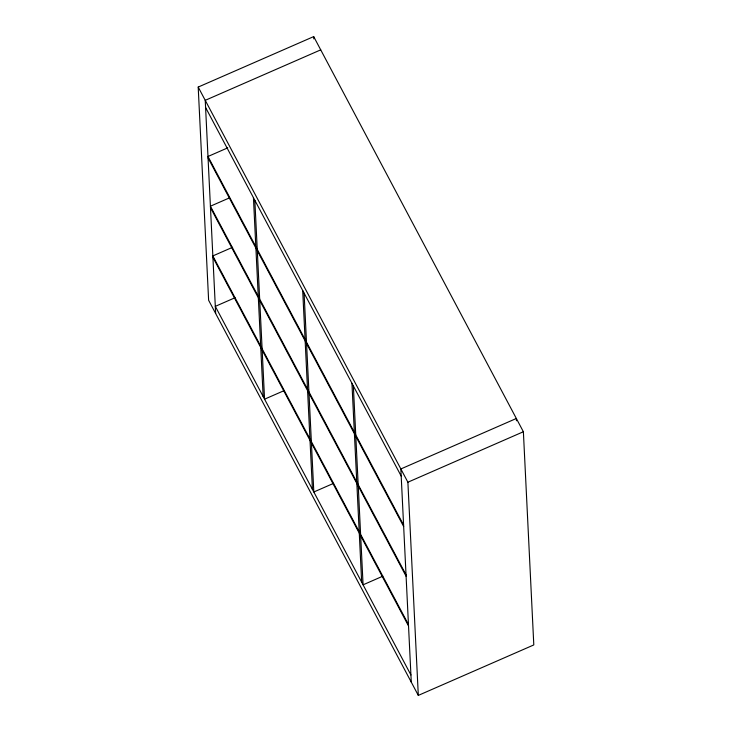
<?xml version="1.0" encoding="UTF-8"?>
<svg xmlns="http://www.w3.org/2000/svg" width="732" height="732" viewBox="0 0 732 732"><rect width="100%" height="100%" fill="white"/><g stroke="black" fill="none" stroke-linecap="round" stroke-linejoin="round"><path stroke-width="1.1" d="M198.198 87.071L313.689 36.6L523.38 431.743L533.802 644.929L418.311 695.4L208.62 300.257L198.198 87.071L407.889 482.214L418.311 695.4M320.726 49.858L205.235 100.33L215.656 313.516M227.744 147.846L207.98 156.492L403.597 525.109M229.134 198.024L210.413 206.204L406.031 574.83M232.611 247.288L212.838 255.925L408.465 624.552M235.073 297.723L215.309 306.36L410.927 674.986M284.336 390.54L264.563 399.178L262.166 350.18M333.591 483.358L313.818 491.996L311.42 442.997M407.889 482.214L523.38 431.743M382.845 576.176L363.081 584.822L360.684 535.815M205.582 107.485L401.2 476.111M208.044 157.92L403.671 526.546M210.477 207.641L406.104 576.267M212.911 257.362L408.529 625.979M516.453 420.763L516.344 418.484L400.852 468.956L411.274 682.142M353.355 385.947L355.752 434.945M355.816 436.382L358.177 484.666M358.25 486.094L360.611 534.387M351.946 383.293L354.343 432.292M354.407 433.728L356.777 482.013M356.841 483.44L359.202 531.734M359.275 533.161L361.672 582.169M313.689 36.6L313.799 38.878M304.091 293.12L306.488 342.128M306.562 343.555L308.922 391.849M308.995 393.276L311.356 441.57M302.691 290.476L305.088 339.474M305.153 340.911L307.513 389.195M307.586 390.623L309.947 438.916M310.02 440.344L312.418 489.351M254.837 200.303L257.234 249.31M257.307 250.737L259.668 299.031M259.732 300.459L262.102 348.743M253.428 197.649L255.825 246.657M255.898 248.084L258.259 296.378M258.332 297.805L260.693 346.099M260.757 347.526L263.154 396.524"/></g></svg>
